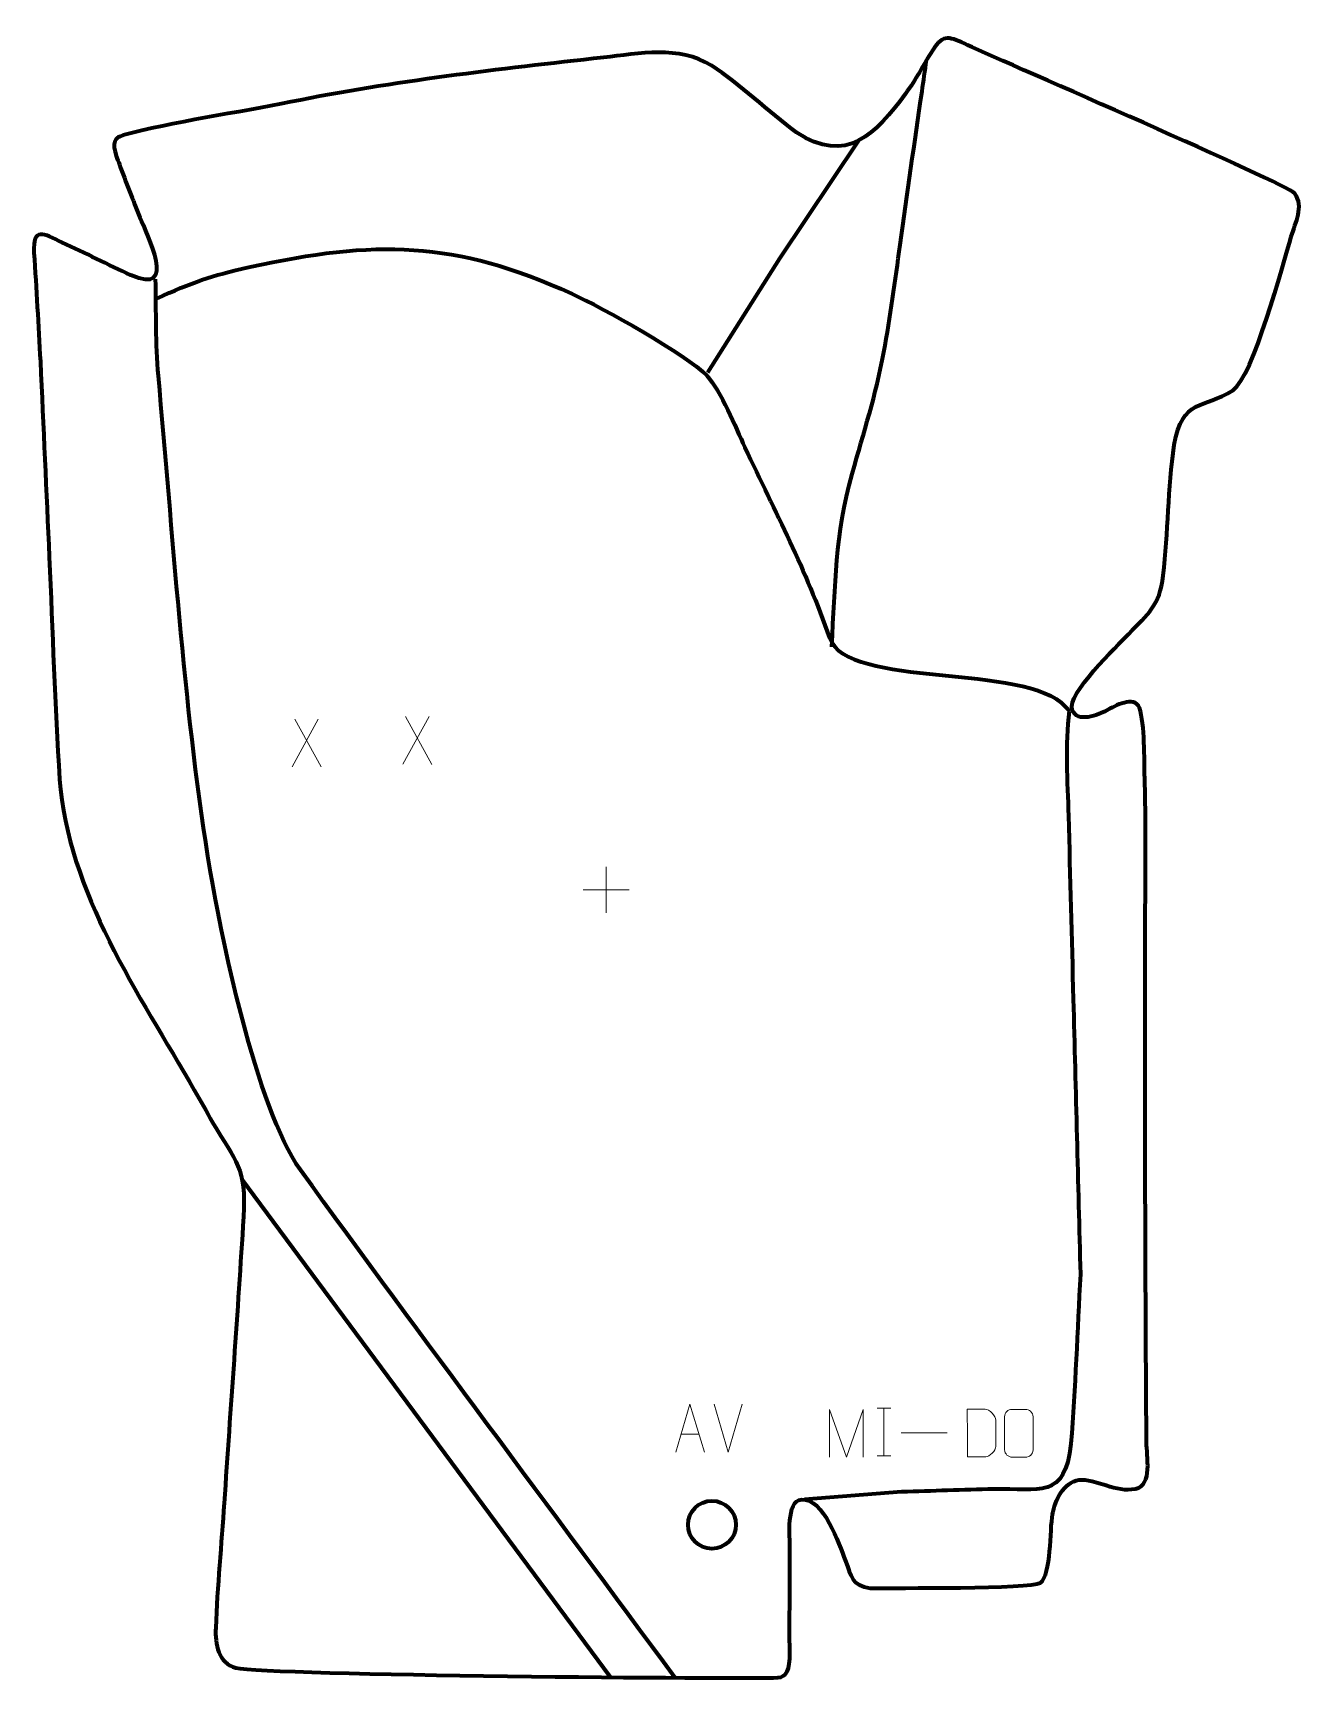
# Model space of a CAD drawing. Header units: millimetres. Extents: x -598 to 65, y -14 to 845.
import ezdxf

# ---------------------------------------------------------------- set-up
doc = ezdxf.new("R2010")
doc.units = ezdxf.units.MM
doc.header["$MEASUREMENT"] = 0
doc.layers.add('layer 2', color=7, linetype='Continuous')
doc.layers.add('layer 3', color=7, linetype='Continuous')

msp = doc.modelspace()

# ---------------------------------------------------------------- linework, layer by layer
at = {"layer": 'layer 2', "color": 142, "lineweight": 200}
msp.add_ellipse((-243.9491, 66.4641), major_axis=(0, 12.5), ratio=1, dxfattribs=at)
at = {"layer": 'layer 2', "color": 142, "lineweight": 158}
for points, knots in [([(-181.4403, 524.9211), (-179.3336, 557.6922), (-179.7845, 582.9058), (-170.7414, 615.2492), (-170.7414, 615.2492), (-164.5836, 637.2734), (-158.4272, 655.9151), (-154.1828, 678.7164), (-154.1828, 678.7164), (-150.7234, 697.3007), (-148.2396, 716.0557), (-145.6887, 734.7813), (-145.6887, 734.7813), (-142.0356, 761.5186), (-138.0992, 788.2172), (-134.2692, 814.9296), (-134.2692, 814.9296), (-133.4927, 820.3557), (-132.7163, 825.7818), (-131.9398, 831.2079)], [0, 0, 0, 0, 0.16666667, 0.16666667, 0.16666667, 0.16666667, 0.33333333, 0.33333333, 0.33333333, 0.33333333, 0.5, 0.5, 0.5, 0.5, 0.66666667, 0.66666667, 0.66666667, 0.66666667, 1, 1, 1, 1]), ([(-246.1315, 668.1933), (-246.1315, 668.1933), (-208.4278, 727.7245), (-208.4278, 727.7245), (-208.4278, 727.7245), (-208.4278, 727.7245), (-167.2496, 789.3559), (-167.2496, 789.3559)], [0, 0, 0, 0, 0.33333333, 0.33333333, 0.33333333, 0.33333333, 1, 1, 1, 1]), ([(-534.1655, 706.6775), (-514.7207, 715.4123), (-506.2122, 718.625), (-485.0981, 723.2549), (-485.0981, 723.2549), (-420.1788, 737.4904), (-378.1629, 737.3295), (-316.959, 709.2124), (-316.959, 709.2124), (-301.6757, 702.1912), (-256.912, 677.5517), (-246.6136, 666.516), (-246.6136, 666.516), (-238.9313, 658.2837), (-231.8042, 639.8053), (-226.8011, 629.1688), (-226.8011, 629.1688), (-210.4563, 594.4776), (-195.201, 565.9018), (-182.5395, 529.5246), (-182.5395, 529.5246), (-173.3089, 503.0049), (-80.1844, 516.5565), (-59.4573, 493.8043), (-59.4573, 493.8043), (-58.7306, 493.0067), (-58.0355, 492.154), (-57.351, 491.3191)], [0, 0, 0, 0, 0.125, 0.125, 0.125, 0.125, 0.25, 0.25, 0.25, 0.25, 0.375, 0.375, 0.375, 0.375, 0.5, 0.5, 0.5, 0.5, 0.625, 0.625, 0.625, 0.625, 0.75, 0.75, 0.75, 0.75, 1, 1, 1, 1]), ([(-263.198, -13.4132), (-328.3274, 74.9508), (-394.3374, 162.9353), (-458.7873, 251.749), (-458.7873, 251.749), (-482.027, 284.448), (-500.3717, 373.8478), (-507.0829, 415.5471), (-507.0829, 415.5471), (-519.673, 493.7754), (-525.5554, 586.2991), (-532.9889, 666.4803), (-532.9889, 666.4803), (-534.5151, 683.2208), (-534.0473, 700.0829), (-534.3954, 716.8767)], [0, 0, 0, 0, 0.2, 0.2, 0.2, 0.2, 0.4, 0.4, 0.4, 0.4, 0.6, 0.6, 0.6, 0.6, 1, 1, 1, 1]), ([(-57.351, 491.3191), (-59.8159, 473.9665), (-58.2594, 454.3661), (-57.8062, 436.682), (-57.8062, 436.682), (-56.9881, 404.7609), (-56.1441, 372.8402), (-55.3123, 340.9194), (-55.3123, 340.9194), (-54.0643, 293.0382), (-52.8168, 245.1569), (-51.5691, 197.2757), (-51.5691, 197.2757), (-53.2324, 167.9762), (-54.1339, 137.9467), (-56.5261, 108.7836), (-56.5261, 108.7836), (-59.4086, 79.5713), (-73.027, 85.4972), (-96.8534, 85.0526), (-96.8534, 85.0526), (-112.8193, 84.7547), (-128.9455, 84.0711), (-144.928, 83.596), (-144.928, 83.596), (-144.928, 83.596), (-195.6263, 79.6173), (-195.6263, 79.6173)], [0, 0, 0, 0, 0.125, 0.125, 0.125, 0.125, 0.25, 0.25, 0.25, 0.25, 0.375, 0.375, 0.375, 0.375, 0.5, 0.5, 0.5, 0.5, 0.625, 0.625, 0.625, 0.625, 0.75, 0.75, 0.75, 0.75, 1, 1, 1, 1])]:
    msp.add_open_spline(points, degree=3, knots=knots, dxfattribs=at)
msp.add_open_spline([(-296.9294, -13.1655), (-296.9294, -13.1655), (-489.3388, 246.9373), (-489.3388, 246.9373)], degree=3, dxfattribs=at)
at = {"layer": 'layer 3', "color": 242, "lineweight": 158}
msp.add_open_spline([(-594.6091, 673.9639), (-595.6408, 692.9761), (-596.6533, 711.7798), (-597.9726, 730.7814), (-597.9726, 730.7814), (-598.4773, 744.607), (-593.0728, 740.5639), (-583.2601, 736.1017), (-583.2601, 736.1017), (-571.1113, 730.5811), (-559.2913, 724.5081), (-547.2859, 718.9839), (-547.2859, 718.9839), (-522.4988, 707.5784), (-539.1733, 740.4653), (-542.6313, 749.14), (-542.6313, 749.14), (-546.2853, 758.3065), (-549.9072, 767.4525), (-553.3379, 776.7067), (-553.3379, 776.7067), (-553.8342, 778.0855), (-554.3198, 779.4653), (-554.8043, 780.8482), (-554.8043, 780.8482), (-557.4299, 788.3964), (-555.9609, 790.7339), (-551.3374, 792.0151), (-551.3374, 792.0151), (-526.5911, 798.8717), (-490.3324, 803.9907), (-463.8385, 809.4197), (-463.8385, 809.4197), (-409.783, 820.3279), (-355.3745, 826.5656), (-300.6301, 832.6141), (-300.6301, 832.6141), (-282.1362, 834.7018), (-260.9685, 839.0297), (-244.2484, 828.4161), (-244.2484, 828.4161), (-229.0779, 818.7862), (-214.5586, 804.3924), (-199.7233, 793.4912), (-199.7233, 793.4912), (-174.0282, 776.3328), (-158.3561, 792.6197), (-143.021, 813.535), (-143.021, 813.535), (-137.2977, 821.4592), (-133.8281, 828.3085), (-128.8304, 836.3577), (-128.8304, 836.3577), (-123.1662, 845.4802), (-119.5613, 843.2619), (-110.5123, 839.1408), (-110.5123, 839.1408), (-87.7028, 828.7038), (54.6476, 767.3653), (60.4709, 761.6483), (60.4709, 761.6483), (65.2117, 754.439), (60.7594, 746.8147), (58.5533, 739.1821), (58.5533, 739.1821), (54.3259, 724.4792), (38.4221, 665.9123), (28.1352, 658.8782), (28.1352, 658.8782), (12.5164, 648.9326), (1.7286, 655.1633), (-2.5972, 630.3397), (-2.5972, 630.3397), (-5.9713, 607.3616), (-5.6593, 584.804), (-8.3534, 562.0875), (-8.3534, 562.0875), (-10.2682, 545.9431), (-16.0442, 542.5813), (-26.5227, 531.5661), (-26.5227, 531.5661), (-32.4223, 525.4805), (-58.8362, 499.8987), (-55.8336, 492.0531), (-55.8336, 492.0531), (-53.0655, 484.8204), (-42.4078, 489.2003), (-37.7715, 491.7057), (-37.7715, 491.7057), (-33.5981, 493.9608), (-23.612, 499.7763), (-20.6512, 493.0591), (-20.6512, 493.0591), (-17.9254, 484.36), (-18.2788, 466.1124), (-17.9839, 456.4044), (-17.9839, 456.4044), (-17.4587, 439.1092), (-17.5681, 421.8743), (-17.6355, 404.574), (-17.6355, 404.574), (-17.8636, 306.2589), (-17.8036, 207.8582), (-17.0533, 109.5468), (-17.0533, 109.5468), (-16.997, 102.1718), (-13.7303, 87.2511), (-22.7169, 85.2771), (-22.7169, 85.2771), (-33.065, 83.0041), (-43.6638, 90.8232), (-52.3847, 89.9201), (-52.3847, 89.9201), (-60.3917, 88.583), (-64.8781, 79.1662), (-66.1246, 71.9139), (-66.1246, 71.9139), (-67.551, 63.615), (-66.7372, 40.5692), (-72.4295, 36.1158), (-72.4295, 36.1158), (-77.5296, 32.8531), (-148.9898, 33.5606), (-161.2578, 33.4017), (-161.2578, 33.4017), (-171.0538, 34.7458), (-171.0217, 39.3534), (-174.358, 47.9572), (-174.358, 47.9572), (-177.5662, 56.2307), (-185.7894, 80.6963), (-197.2081, 79.6312), (-197.2081, 79.6312), (-205.3043, 78.8761), (-203.218, 59.9955), (-203.2018, 53.9663), (-203.2018, 53.9663), (-203.1627, 35.813), (-203.5647, 17.7825), (-203.2998, -0.3722), (-203.2998, -0.3722), (-203.1693, -9.3231), (-205.1122, -13.1424), (-209.6229, -13.3591), (-209.6229, -13.3591), (-225.476, -14.1207), (-475.6645, -12.2296), (-492.5375, -8.1798), (-492.5375, -8.1798), (-501.7233, -5.9751), (-503.3575, 4.1409), (-503.0644, 12.6568), (-503.0644, 12.6568), (-502.1822, 34.1098), (-500.055, 56.275), (-498.6325, 77.8226), (-498.6325, 77.8226), (-495.3442, 127.5744), (-491.5367, 177.5008), (-488.5657, 227.2377), (-488.5657, 227.2377), (-487.0068, 253.3352), (-492.4701, 255.4259), (-504.6594, 276.5326), (-504.6594, 276.5326), (-507.8683, 282.1595), (-511.0266, 287.8159), (-514.224, 293.4498), (-514.224, 293.4498), (-542.8958, 343.1811), (-580.3965, 397.145), (-584.5476, 455.8824), (-584.5476, 455.8824), (-587.0968, 494.2145), (-588.1655, 533.2584), (-589.9461, 571.7178), (-589.9461, 571.7178), (-591.524, 605.7987), (-593.0466, 639.8822), (-594.6091, 673.9639)], degree=3, knots=[0, 0, 0, 0, 0.02173913, 0.02173913, 0.02173913, 0.02173913, 0.04347826, 0.04347826, 0.04347826, 0.04347826, 0.06521739, 0.06521739, 0.06521739, 0.06521739, 0.08695652, 0.08695652, 0.08695652, 0.08695652, 0.10869565, 0.10869565, 0.10869565, 0.10869565, 0.13043478, 0.13043478, 0.13043478, 0.13043478, 0.15217391, 0.15217391, 0.15217391, 0.15217391, 0.17391304, 0.17391304, 0.17391304, 0.17391304, 0.19565217, 0.19565217, 0.19565217, 0.19565217, 0.2173913, 0.2173913, 0.2173913, 0.2173913, 0.23913043, 0.23913043, 0.23913043, 0.23913043, 0.26086957, 0.26086957, 0.26086957, 0.26086957, 0.2826087, 0.2826087, 0.2826087, 0.2826087, 0.30434783, 0.30434783, 0.30434783, 0.30434783, 0.32608696, 0.32608696, 0.32608696, 0.32608696, 0.34782609, 0.34782609, 0.34782609, 0.34782609, 0.36956522, 0.36956522, 0.36956522, 0.36956522, 0.39130435, 0.39130435, 0.39130435, 0.39130435, 0.41304348, 0.41304348, 0.41304348, 0.41304348, 0.43478261, 0.43478261, 0.43478261, 0.43478261, 0.45652174, 0.45652174, 0.45652174, 0.45652174, 0.47826087, 0.47826087, 0.47826087, 0.47826087, 0.5, 0.5, 0.5, 0.5, 0.52173913, 0.52173913, 0.52173913, 0.52173913, 0.54347826, 0.54347826, 0.54347826, 0.54347826, 0.56521739, 0.56521739, 0.56521739, 0.56521739, 0.58695652, 0.58695652, 0.58695652, 0.58695652, 0.60869565, 0.60869565, 0.60869565, 0.60869565, 0.63043478, 0.63043478, 0.63043478, 0.63043478, 0.65217391, 0.65217391, 0.65217391, 0.65217391, 0.67391304, 0.67391304, 0.67391304, 0.67391304, 0.69565217, 0.69565217, 0.69565217, 0.69565217, 0.7173913, 0.7173913, 0.7173913, 0.7173913, 0.73913043, 0.73913043, 0.73913043, 0.73913043, 0.76086957, 0.76086957, 0.76086957, 0.76086957, 0.7826087, 0.7826087, 0.7826087, 0.7826087, 0.80434783, 0.80434783, 0.80434783, 0.80434783, 0.82608696, 0.82608696, 0.82608696, 0.82608696, 0.84782609, 0.84782609, 0.84782609, 0.84782609, 0.86956522, 0.86956522, 0.86956522, 0.86956522, 0.89130435, 0.89130435, 0.89130435, 0.89130435, 0.91304348, 0.91304348, 0.91304348, 0.91304348, 0.93478261, 0.93478261, 0.93478261, 0.93478261, 0.95652174, 0.95652174, 0.95652174, 0.95652174, 1, 1, 1, 1], dxfattribs=at)
at = {"layer": 'layer 3', "color": 250, "lineweight": 9}
for points in [[(-449.4657, 487.1824), (-449.4657, 487.1824), (-463.2063, 462.2866), (-463.2063, 462.2866)], [(-461.7517, 487.1824), (-461.7517, 487.1824), (-448.0111, 462.2289), (-448.0111, 462.2289)], [(-391.5955, 488.4872), (-391.5955, 488.4872), (-405.3361, 463.5914), (-405.3361, 463.5914)], [(-403.8815, 488.4872), (-403.8815, 488.4872), (-390.1409, 463.5337), (-390.1409, 463.5337)], [(-299.2276, 409.952), (-299.2276, 409.952), (-299.2276, 385.9741), (-299.2276, 385.9741)], [(-311.2165, 397.963), (-311.2165, 397.963), (-287.2386, 397.963), (-287.2386, 397.963)], [(-235.4911, 104.4412), (-235.4911, 104.4412), (-242.8129, 129.3948), (-242.8129, 129.3948)], [(-228.1692, 129.3948), (-228.1692, 129.3948), (-235.491, 104.4412), (-235.491, 104.4412)], [(-157.7695, 127.4319), (-157.7695, 127.4319), (-150.6014, 127.4319), (-150.6014, 127.4319)], [(-154.1855, 127.4319), (-154.1855, 127.4319), (-154.1855, 102.4784), (-154.1855, 102.4784)], [(-260.128, 113.6979), (-260.128, 113.6979), (-250.6323, 113.6979), (-250.6323, 113.6979)], [(-145.1408, 114.4034), (-145.1408, 114.4034), (-121.1628, 114.4034), (-121.1628, 114.4034)], [(-157.7695, 102.4784), (-157.7695, 102.4784), (-150.6014, 102.4784), (-150.6014, 102.4784)]]:
    msp.add_open_spline(points, degree=3, dxfattribs=at)
for points, knots in [([(-262.8506, 104.4485), (-262.8506, 104.4485), (-255.4796, 129.402), (-255.4796, 129.402), (-255.4796, 129.402), (-255.4796, 129.402), (-247.9097, 104.4485), (-247.9097, 104.4485)], [0, 0, 0, 0, 0.33333333, 0.33333333, 0.33333333, 0.33333333, 1, 1, 1, 1]), ([(-182.6343, 101.7712), (-182.6343, 101.7712), (-182.6343, 126.7291), (-182.6343, 126.7291), (-182.6343, 126.7291), (-182.6343, 126.7291), (-173.7092, 101.7712), (-173.7092, 101.7712), (-173.7092, 101.7712), (-173.7092, 101.7712), (-164.9493, 126.7286), (-164.9493, 126.7286), (-164.9493, 126.7286), (-164.9493, 126.7286), (-164.9493, 101.7712), (-164.9493, 101.7712)], [0, 0, 0, 0, 0.2, 0.2, 0.2, 0.2, 0.4, 0.4, 0.4, 0.4, 0.6, 0.6, 0.6, 0.6, 1, 1, 1, 1]), ([(-110.5551, 101.9548), (-108.2233, 101.9552), (-103.2731, 101.9312), (-100.9416, 101.9309), (-100.9416, 101.9309), (-99.0166, 101.8255), (-95.698, 105.3671), (-95.7092, 107.3844), (-95.7092, 107.3844), (-95.7096, 113.1545), (-95.7096, 115.3242), (-95.7092, 121.0935), (-95.7092, 121.0935), (-95.7135, 123.2316), (-99.088, 126.8917), (-101.2404, 126.8782), (-101.2404, 126.8782), (-103.5661, 126.8782), (-108.2904, 126.8782), (-110.6165, 126.8782), (-110.6165, 126.8782), (-110.6161, 121.1313), (-110.5548, 107.7021), (-110.5551, 101.9548)], [0, 0, 0, 0, 0.14285714, 0.14285714, 0.14285714, 0.14285714, 0.28571429, 0.28571429, 0.28571429, 0.28571429, 0.42857143, 0.42857143, 0.42857143, 0.42857143, 0.57142857, 0.57142857, 0.57142857, 0.57142857, 0.71428571, 0.71428571, 0.71428571, 0.71428571, 1, 1, 1, 1]), ([(-87.2291, 126.7154), (-84.9034, 126.7154), (-82.5773, 126.7154), (-80.2512, 126.7154), (-80.2512, 126.7154), (-78.3046, 126.751), (-76.3132, 125.2594), (-76.2865, 122.8218), (-76.2865, 122.8218), (-76.2869, 117.0749), (-76.2869, 111.3276), (-76.2865, 105.5799), (-76.2865, 105.5799), (-76.4263, 103.2565), (-78.1035, 101.7769), (-80.2512, 101.7661), (-80.2512, 101.7661), (-82.5831, 101.7665), (-84.915, 101.7665), (-87.2465, 101.7661), (-87.2465, 101.7661), (-89.1715, 101.6607), (-91.1436, 103.5452), (-91.1324, 105.5625), (-91.1324, 105.5625), (-91.1321, 111.3326), (-91.1321, 117.1023), (-91.1324, 122.8716), (-91.1324, 122.8716), (-91.1282, 125.0097), (-89.3815, 126.7289), (-87.2291, 126.7154)], [0, 0, 0, 0, 0.11111111, 0.11111111, 0.11111111, 0.11111111, 0.22222222, 0.22222222, 0.22222222, 0.22222222, 0.33333333, 0.33333333, 0.33333333, 0.33333333, 0.44444444, 0.44444444, 0.44444444, 0.44444444, 0.55555556, 0.55555556, 0.55555556, 0.55555556, 0.66666667, 0.66666667, 0.66666667, 0.66666667, 0.77777778, 0.77777778, 0.77777778, 0.77777778, 1, 1, 1, 1])]:
    msp.add_open_spline(points, degree=3, knots=knots, dxfattribs=at)

doc.saveas('drawing.dxf')
